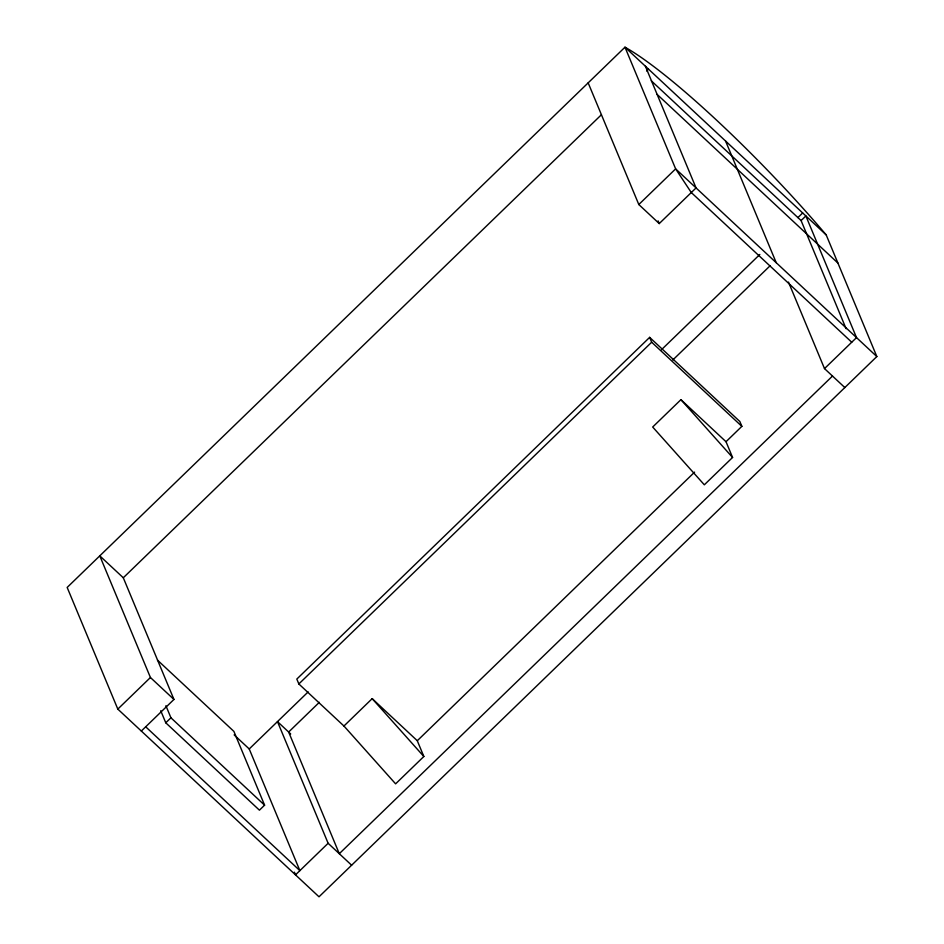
<?xml version="1.0" encoding="UTF-8"?>
<svg xmlns="http://www.w3.org/2000/svg" width="944" height="944" viewBox="0 0 944 944"><rect width="100%" height="100%" fill="white"/><g stroke="black" fill="none" stroke-linecap="round" stroke-linejoin="round"><path stroke-width="1.42" d="M141.329 731.034L173.944 699.445L123.298 577.775L601.411 114.731M646.593 70.989L648.493 69.136M117.811 709.109L67.166 587.439L624.987 47.2A205.273 29.016 45.9 0 1 826.189 234.891L876.834 356.561L319.013 896.8L117.811 709.109L150.426 677.509L99.781 555.851L123.298 577.775M645.413 66.257L696.058 187.927L659.231 223.586L638.805 204.529L675.633 168.87L624.987 47.2L826.189 234.891M157.459 660.104L233.9 731.411L264.591 805.173L259.423 810.176L165.766 722.797L170.935 717.794L165.908 705.723M726.03 441.733L680.931 399.666L652.682 427.018L704.33 484.815L732.568 457.462L726.019 441.709L741.866 426.346L739.848 421.508L649.649 337.362L296.817 679.078L298.847 683.952L343.946 726.019L395.607 783.85L423.844 756.498L417.272 740.71L372.184 698.643L343.946 726.019M298.847 683.952L651.667 342.212L649.649 337.362M145.695 726.797L299.873 870.628L249.228 748.958L308.145 691.905M661.449 349.74L759.826 254.467M797.904 217.58L802.671 212.966M846.107 328.713L801.09 220.566L805.869 215.94L856.515 337.61L824.501 368.597L844.833 387.559M319.343 702.312L288.652 732.037L339.297 853.706L832.49 376.054M672.836 359.959L770.21 265.665M417.283 740.733L694.595 472.13M290.705 733.96L277.477 721.605L328.123 843.275L295.507 874.864L294.375 872.162M651.277 80.795L801.09 220.566M657.142 94.424L837.918 263.069M876.834 356.561L675.633 168.87L691.291 192.552L851.736 342.224M651.667 342.212L741.878 426.381M234.136 734.88L249.228 748.958M150.426 677.509L173.944 699.445M328.123 843.275L351.628 865.211M170.935 717.794L264.591 805.173M680.931 399.666L732.568 457.462M372.196 698.666L423.844 756.498M788.488 282.079L824.501 368.597M725.582 141.045L776.228 262.715M658.11 220.884L659.231 223.586M588.159 82.86L638.805 204.529M160.74 710.738L165.766 722.797"/></g></svg>
